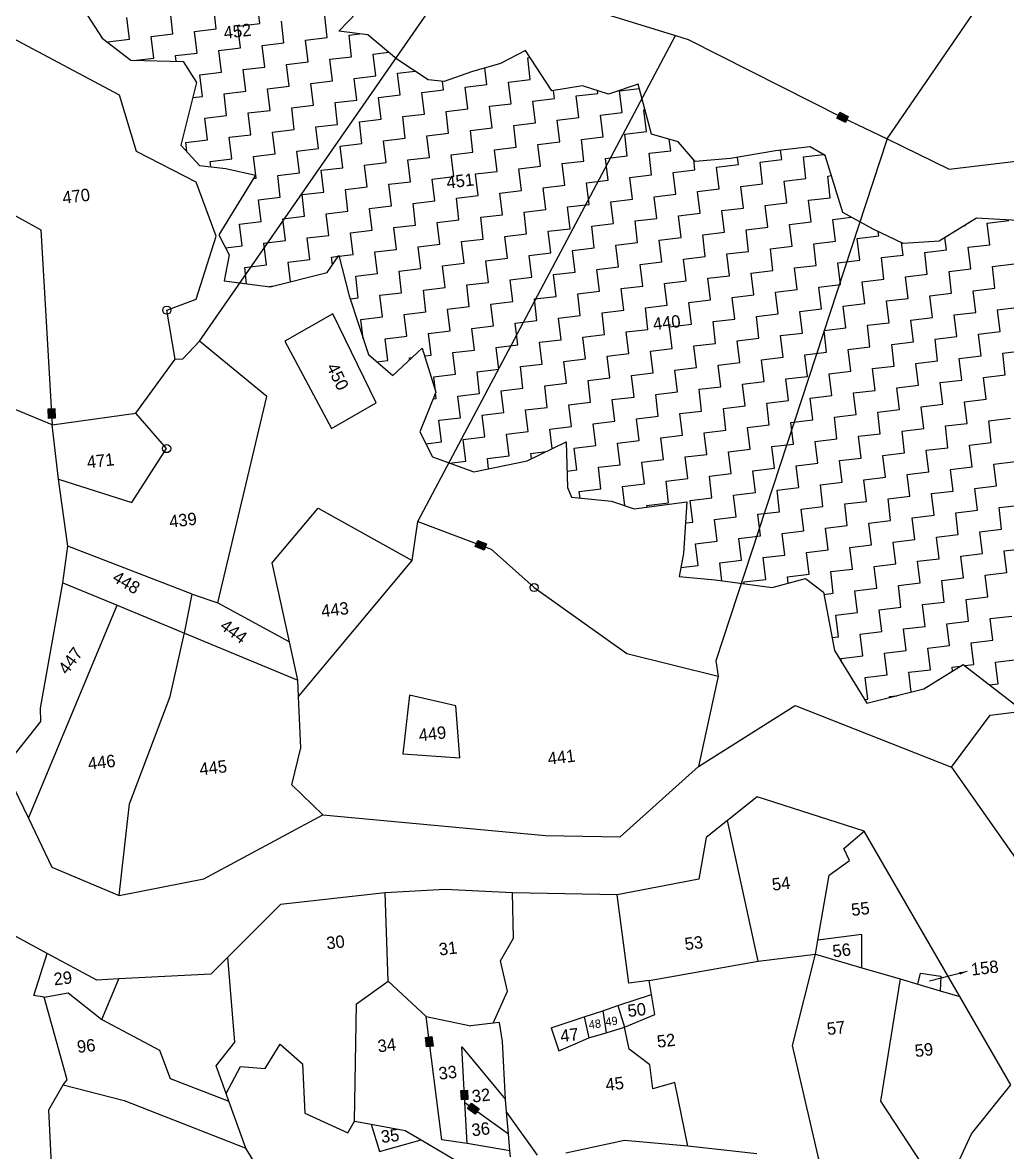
# Model space of a CAD drawing. Header units: metres. Extents: x 317022 to 318987, y 1871527 to 1873424.
# Drawn here: x 318295.1 to 318608.4, y 1872298 to 1872657.4 of the extents above; entities that cross this region are included whole.
import ezdxf

# ---------------------------------------------------------------- set-up
doc = ezdxf.new("R2010")
doc.units = ezdxf.units.M
for name, color, linetype in [('POLY_HATCH', 12, 'Continuous'), ('POLY_PARCEL', 6, 'Continuous'), ('POLY_WATER', 4, 'Continuous'), ('TEXT_PARCEL', 7, 'Continuous'), ('V_BOUND_LINE', 7, 'Continuous')]:
    doc.layers.add(name, color=color, linetype=linetype)
doc.styles.add('TEXT_MAP', font='')
doc.styles.get('TEXT_MAP').set_extended_font_data('Kruti Dev 050')
doc.dimstyles.get("Standard").update_dxf_attribs({"dimtxt": 0.18, "dimasz": 0.18, "dimexe": 0.18, "dimexo": 0.0625, "dimgap": 0.09, "dimtad": 0, "dimtih": 1, "dimtoh": 1, "dimdec": 4, "dimzin": 0, "dimdsep": 46, "dimtxsty": 'Standard', "dimcen": 0.09, "dimadec": 0, "dimazin": 0, "dimtfac": 1, "dimtdec": 4, "dimtofl": 0, "dimtmove": 0, "dimatfit": 3, "dimfxl": 1, "dimtolj": 1, "dimtzin": 0, "dimarcsym": 0})

msp = doc.modelspace()

# ---------------------------------------------------------------- hatches: boundary and pattern name
for points in [[(318556.88, 1872625.61), (318557.8, 1872627.51), (318555.06, 1872628.83), (318554.14, 1872626.94)], [(318305.33, 1872534.58), (318303.23, 1872534.48), (318303.38, 1872531.43), (318305.48, 1872531.54)], [(318441.96, 1872489.58), (318442.73, 1872491.54), (318439.9, 1872492.65), (318439.12, 1872490.69)], [(318423.63, 1872331.54), (318425.72, 1872331.81), (318425.34, 1872334.83), (318423.25, 1872334.56)], [(318436.63, 1872317.83), (318434.53, 1872317.71), (318434.7, 1872314.67), (318436.8, 1872314.78)], [(318439.12, 1872310.18), (318440.35, 1872311.89), (318437.88, 1872313.67), (318436.64, 1872311.96)]]:
    msp.add_hatch(color=256).paths.add_polyline_path(points)

# ---------------------------------------------------------------- linework, layer by layer
for points in [[(318555.06, 1872628.83), (318557.8, 1872627.51), (318556.88, 1872625.61), (318554.14, 1872626.94)], [(318303.38, 1872531.43), (318303.23, 1872534.48), (318305.33, 1872534.58), (318305.48, 1872531.54)], [(318439.9, 1872492.65), (318442.73, 1872491.54), (318441.96, 1872489.58), (318439.12, 1872490.69)], [(318425.34, 1872334.83), (318425.72, 1872331.81), (318423.63, 1872331.54), (318423.25, 1872334.56)], [(318434.7, 1872314.67), (318434.53, 1872317.71), (318436.63, 1872317.83), (318436.8, 1872314.78)], [(318437.88, 1872313.67), (318440.35, 1872311.89), (318439.12, 1872310.18), (318436.64, 1872311.96)]]:
    msp.add_lwpolyline(points, close=True)
for centre in [(318340.99, 1872565.89), (318340.94, 1872521.87), (318457.87, 1872477.66)]:
    msp.add_circle(centre, 1.3)
at = {"layer": 'POLY_HATCH', "linetype": 'Continuous'}
for p, q in [((318370.54, 1872657.03), (318369.72, 1872663.93)), ((318329.15, 1872652.1), (318328.33, 1872659)), ((318342.95, 1872653.75), (318342.13, 1872660.65)), ((318356.74, 1872655.39), (318355.92, 1872662.29)), ((318392.06, 1872652.59), (318391.24, 1872659.49)), ((318349.85, 1872654.57), (318356.74, 1872655.39)), ((318363.64, 1872656.21), (318370.54, 1872657.03)), ((318364.47, 1872649.31), (318363.64, 1872656.21)), ((318378.26, 1872650.95), (318377.44, 1872657.85)), ((318322.25, 1872651.28), (318329.15, 1872652.1)), ((318336.05, 1872652.93), (318342.95, 1872653.75)), ((318336.87, 1872646.03), (318336.05, 1872652.93)), ((318350.67, 1872647.67), (318349.85, 1872654.57)), ((318385.16, 1872651.77), (318392.06, 1872652.59)), ((318385.98, 1872644.87), (318385.16, 1872651.77)), ((318398.96, 1872653.41), (318402.28, 1872653.81)), ((318399.78, 1872646.52), (318398.96, 1872653.41)), ((318322.28, 1872650.99), (318322.25, 1872651.28)), ((318357.57, 1872648.49), (318364.47, 1872649.31)), ((318358.39, 1872641.59), (318357.57, 1872648.49)), ((318371.36, 1872650.13), (318378.26, 1872650.95)), ((318372.19, 1872643.23), (318371.36, 1872650.13)), ((318331.32, 1872645.37), (318336.87, 1872646.03)), ((318343.77, 1872646.85), (318350.67, 1872647.67)), ((318343.98, 1872645.05), (318343.77, 1872646.85)), ((318379.08, 1872644.05), (318385.98, 1872644.87)), ((318392.88, 1872645.69), (318399.78, 1872646.52)), ((318393.7, 1872638.79), (318392.88, 1872645.69)), ((318406.68, 1872647.34), (318411.58, 1872647.92)), ((318407.5, 1872640.44), (318406.68, 1872647.34)), ((318455.8, 1872646.18), (318456.57, 1872646.28)), ((318456.62, 1872639.28), (318455.8, 1872646.18)), ((318351.49, 1872640.77), (318358.39, 1872641.59)), ((318352.31, 1872633.87), (318351.49, 1872640.77)), ((318365.29, 1872642.41), (318372.19, 1872643.23)), ((318366.11, 1872635.51), (318365.29, 1872642.41)), ((318379.91, 1872637.15), (318379.08, 1872644.05)), ((318414.4, 1872641.26), (318419.96, 1872641.92)), ((318415.22, 1872634.36), (318414.4, 1872641.26)), ((318442.82, 1872637.64), (318442.19, 1872642.96)), ((318386.8, 1872637.97), (318393.7, 1872638.79)), ((318387.63, 1872631.07), (318386.8, 1872637.97)), ((318400.6, 1872639.62), (318407.5, 1872640.44)), ((318401.42, 1872632.72), (318400.6, 1872639.62)), ((318429.02, 1872636), (318428.7, 1872638.7)), ((318435.92, 1872636.82), (318442.82, 1872637.64)), ((318449.72, 1872638.46), (318456.62, 1872639.28)), ((318450.54, 1872631.56), (318449.72, 1872638.46)), ((318349.21, 1872633.5), (318352.31, 1872633.87)), ((318359.21, 1872634.69), (318366.11, 1872635.51)), ((318360.03, 1872627.79), (318359.21, 1872634.69)), ((318373.01, 1872636.33), (318379.91, 1872637.15)), ((318373.83, 1872629.43), (318373.01, 1872636.33)), ((318408.32, 1872633.54), (318415.22, 1872634.36)), ((318422.12, 1872635.18), (318429.02, 1872636)), ((318422.94, 1872628.28), (318422.12, 1872635.18)), ((318436.74, 1872629.92), (318435.92, 1872636.82)), ((318464.34, 1872633.21), (318464.03, 1872635.78)), ((318471.24, 1872634.03), (318478.14, 1872634.85)), ((318472.06, 1872627.13), (318471.24, 1872634.03)), ((318478.14, 1872634.85), (318478.03, 1872635.72)), ((318485.04, 1872635.67), (318491.37, 1872636.42)), ((318485.86, 1872628.77), (318485.04, 1872635.67)), ((318380.73, 1872630.25), (318387.63, 1872631.07)), ((318381.55, 1872623.35), (318380.73, 1872630.25)), ((318394.53, 1872631.9), (318401.42, 1872632.72)), ((318395.35, 1872625), (318394.53, 1872631.9)), ((318409.14, 1872626.64), (318408.32, 1872633.54)), ((318443.64, 1872630.74), (318450.54, 1872631.56)), ((318444.46, 1872623.84), (318443.64, 1872630.74)), ((318457.44, 1872632.39), (318464.34, 1872633.21)), ((318458.26, 1872625.49), (318457.44, 1872632.39)), ((318353.13, 1872626.97), (318360.03, 1872627.79)), ((318353.95, 1872620.07), (318353.13, 1872626.97)), ((318366.93, 1872628.61), (318373.83, 1872629.43)), ((318367.75, 1872621.71), (318366.93, 1872628.61)), ((318402.25, 1872625.82), (318409.14, 1872626.64)), ((318416.04, 1872627.46), (318422.94, 1872628.28)), ((318416.87, 1872620.56), (318416.04, 1872627.46)), ((318429.84, 1872629.1), (318436.74, 1872629.92)), ((318430.66, 1872622.2), (318429.84, 1872629.1)), ((318465.16, 1872626.31), (318472.06, 1872627.13)), ((318478.96, 1872627.95), (318485.86, 1872628.77)), ((318479.78, 1872621.05), (318478.96, 1872627.95)), ((318492.76, 1872629.59), (318493.17, 1872629.64)), ((318493.58, 1872622.69), (318492.76, 1872629.59)), ((318374.65, 1872622.53), (318381.55, 1872623.35)), ((318388.45, 1872624.18), (318395.35, 1872625)), ((318389.27, 1872617.28), (318388.45, 1872624.18)), ((318403.07, 1872618.92), (318402.25, 1872625.82)), ((318437.56, 1872623.02), (318444.46, 1872623.84)), ((318438.38, 1872616.12), (318437.56, 1872623.02)), ((318451.36, 1872624.66), (318458.26, 1872625.49)), ((318452.18, 1872617.77), (318451.36, 1872624.66)), ((318465.98, 1872619.41), (318465.16, 1872626.31)), ((318347.05, 1872619.25), (318353.95, 1872620.07)), ((318347.41, 1872616.21), (318347.05, 1872619.25)), ((318360.85, 1872620.89), (318367.75, 1872621.71)), ((318361.67, 1872613.99), (318360.85, 1872620.89)), ((318375.47, 1872615.63), (318374.65, 1872622.53)), ((318409.97, 1872619.74), (318416.87, 1872620.56)), ((318410.79, 1872612.84), (318409.97, 1872619.74)), ((318423.76, 1872621.38), (318430.66, 1872622.2)), ((318424.59, 1872614.48), (318423.76, 1872621.38)), ((318459.08, 1872618.59), (318465.98, 1872619.41)), ((318472.88, 1872620.23), (318479.78, 1872621.05)), ((318473.7, 1872613.33), (318472.88, 1872620.23)), ((318486.68, 1872621.87), (318493.58, 1872622.69)), ((318487.5, 1872614.97), (318486.68, 1872621.87)), ((318501.3, 1872616.61), (318500.86, 1872620.26)), ((318368.57, 1872614.81), (318375.47, 1872615.63)), ((318382.37, 1872616.46), (318389.27, 1872617.28)), ((318383.19, 1872609.56), (318382.37, 1872616.46)), ((318396.17, 1872618.1), (318403.07, 1872618.92)), ((318396.99, 1872611.2), (318396.17, 1872618.1)), ((318431.48, 1872615.3), (318438.38, 1872616.12)), ((318445.28, 1872616.94), (318452.18, 1872617.77)), ((318446.1, 1872610.05), (318445.28, 1872616.94)), ((318459.9, 1872611.69), (318459.08, 1872618.59)), ((318494.4, 1872615.79), (318501.3, 1872616.61)), ((318495.22, 1872608.89), (318494.4, 1872615.79)), ((318536.62, 1872613.82), (318536.26, 1872616.79)), ((318354.77, 1872613.17), (318361.67, 1872613.99)), ((318354.97, 1872611.51), (318354.77, 1872613.17)), ((318369.39, 1872607.91), (318368.57, 1872614.81)), ((318403.89, 1872612.02), (318410.79, 1872612.84)), ((318404.71, 1872605.12), (318403.89, 1872612.02)), ((318417.69, 1872613.66), (318424.59, 1872614.48)), ((318418.51, 1872606.76), (318417.69, 1872613.66)), ((318432.31, 1872608.4), (318431.48, 1872615.3)), ((318466.8, 1872612.51), (318473.7, 1872613.33)), ((318467.62, 1872605.61), (318466.8, 1872612.51)), ((318480.6, 1872614.15), (318487.5, 1872614.97)), ((318481.42, 1872607.25), (318480.6, 1872614.15)), ((318509.02, 1872610.53), (318508.64, 1872613.69)), ((318515.92, 1872611.36), (318522.82, 1872612.18)), ((318522.82, 1872612.18), (318522.54, 1872614.49)), ((318529.72, 1872613), (318536.62, 1872613.82)), ((318530.54, 1872606.1), (318529.72, 1872613)), ((318543.52, 1872614.64), (318549.9, 1872615.4)), ((318544.34, 1872607.74), (318543.52, 1872614.64)), ((318376.29, 1872608.73), (318383.19, 1872609.56)), ((318377.11, 1872601.84), (318376.29, 1872608.73)), ((318390.09, 1872610.38), (318396.99, 1872611.2)), ((318390.91, 1872603.48), (318390.09, 1872610.38)), ((318439.2, 1872609.22), (318446.1, 1872610.05)), ((318440.03, 1872602.32), (318439.2, 1872609.22)), ((318453, 1872610.87), (318459.9, 1872611.69)), ((318453.82, 1872603.97), (318453, 1872610.87)), ((318488.32, 1872608.07), (318495.22, 1872608.89)), ((318502.12, 1872609.71), (318509.02, 1872610.53)), ((318502.94, 1872602.81), (318502.12, 1872609.71)), ((318516.74, 1872604.46), (318515.92, 1872611.36)), ((318551.24, 1872608.56), (318552.43, 1872608.7)), ((318552.06, 1872601.66), (318551.24, 1872608.56)), ((318368.56, 1872607.81), (318369.39, 1872607.91)), ((318397.81, 1872604.3), (318404.71, 1872605.12)), ((318411.61, 1872605.94), (318418.51, 1872606.76)), ((318412.43, 1872599.04), (318411.61, 1872605.94)), ((318425.41, 1872607.58), (318432.31, 1872608.4)), ((318426.23, 1872600.68), (318425.41, 1872607.58)), ((318460.72, 1872604.79), (318467.62, 1872605.61)), ((318474.52, 1872606.43), (318481.42, 1872607.25)), ((318475.34, 1872599.53), (318474.52, 1872606.43)), ((318489.14, 1872601.17), (318488.32, 1872608.07)), ((318523.64, 1872605.28), (318530.54, 1872606.1)), ((318524.46, 1872598.38), (318523.64, 1872605.28)), ((318537.44, 1872606.92), (318544.34, 1872607.74)), ((318538.26, 1872600.02), (318537.44, 1872606.92)), ((318370.21, 1872601.01), (318377.11, 1872601.84)), ((318384.01, 1872602.66), (318390.91, 1872603.48)), ((318384.83, 1872595.76), (318384.01, 1872602.66)), ((318398.63, 1872597.4), (318397.81, 1872604.3)), ((318433.13, 1872601.5), (318440.03, 1872602.32)), ((318433.95, 1872594.6), (318433.13, 1872601.5)), ((318446.93, 1872603.15), (318453.82, 1872603.97)), ((318447.75, 1872596.25), (318446.93, 1872603.15)), ((318461.54, 1872597.89), (318460.72, 1872604.79)), ((318496.04, 1872601.99), (318502.94, 1872602.81)), ((318496.86, 1872595.09), (318496.04, 1872601.99)), ((318509.84, 1872603.64), (318516.74, 1872604.46)), ((318510.66, 1872596.74), (318509.84, 1872603.64)), ((318545.16, 1872600.84), (318552.06, 1872601.66)), ((318371.03, 1872594.12), (318370.21, 1872601.01)), ((318405.53, 1872598.22), (318412.43, 1872599.04)), ((318406.35, 1872591.32), (318405.53, 1872598.22)), ((318419.33, 1872599.86), (318426.23, 1872600.68)), ((318420.15, 1872592.96), (318419.33, 1872599.86)), ((318454.65, 1872597.07), (318461.54, 1872597.89)), ((318468.44, 1872598.71), (318475.34, 1872599.53)), ((318469.27, 1872591.81), (318468.44, 1872598.71)), ((318482.24, 1872600.35), (318489.14, 1872601.17)), ((318483.06, 1872593.45), (318482.24, 1872600.35)), ((318517.56, 1872597.56), (318524.46, 1872598.38)), ((318531.36, 1872599.2), (318538.26, 1872600.02)), ((318532.18, 1872592.3), (318531.36, 1872599.2)), ((318545.98, 1872593.94), (318545.16, 1872600.84)), ((318364.13, 1872593.29), (318371.03, 1872594.12)), ((318377.93, 1872594.94), (318384.83, 1872595.76)), ((318378.75, 1872588.04), (318377.93, 1872594.94)), ((318391.73, 1872596.58), (318398.63, 1872597.4)), ((318392.55, 1872589.68), (318391.73, 1872596.58)), ((318427.05, 1872593.78), (318433.95, 1872594.6)), ((318440.85, 1872595.43), (318447.75, 1872596.25)), ((318441.67, 1872588.53), (318440.85, 1872595.43)), ((318455.47, 1872590.17), (318454.65, 1872597.07)), ((318489.96, 1872594.27), (318496.86, 1872595.09)), ((318490.78, 1872587.37), (318489.96, 1872594.27)), ((318503.76, 1872595.92), (318510.66, 1872596.74)), ((318504.58, 1872589.02), (318503.76, 1872595.92)), ((318518.38, 1872590.66), (318517.56, 1872597.56)), ((318552.88, 1872594.76), (318558.73, 1872595.46)), ((318553.7, 1872587.86), (318552.88, 1872594.76)), ((318601.99, 1872593.61), (318608.89, 1872594.43)), ((318364.95, 1872586.39), (318364.13, 1872593.29)), ((318399.45, 1872590.5), (318406.35, 1872591.32)), ((318400.27, 1872583.6), (318399.45, 1872590.5)), ((318413.25, 1872592.14), (318420.15, 1872592.96)), ((318414.07, 1872585.24), (318413.25, 1872592.14)), ((318427.87, 1872586.88), (318427.05, 1872593.78)), ((318462.37, 1872590.99), (318469.27, 1872591.81)), ((318463.19, 1872584.09), (318462.37, 1872590.99)), ((318476.16, 1872592.63), (318483.06, 1872593.45)), ((318476.99, 1872585.73), (318476.16, 1872592.63)), ((318511.48, 1872589.84), (318518.38, 1872590.66)), ((318525.28, 1872591.48), (318532.18, 1872592.3)), ((318526.1, 1872584.58), (318525.28, 1872591.48)), ((318539.08, 1872593.12), (318545.98, 1872593.94)), ((318539.9, 1872586.22), (318539.08, 1872593.12)), ((318567.5, 1872589.51), (318567.33, 1872590.89)), ((318594.67, 1872592.74), (318595.09, 1872592.79)), ((318595.09, 1872592.79), (318595.07, 1872592.98)), ((318602.81, 1872586.71), (318601.99, 1872593.61)), ((318371.85, 1872587.22), (318378.75, 1872588.04)), ((318372.67, 1872580.32), (318371.85, 1872587.22)), ((318385.65, 1872588.86), (318392.55, 1872589.68)), ((318386.47, 1872581.96), (318385.65, 1872588.86)), ((318420.97, 1872586.06), (318427.87, 1872586.88)), ((318434.77, 1872587.71), (318441.67, 1872588.53)), ((318435.59, 1872580.81), (318434.77, 1872587.71)), ((318448.57, 1872589.35), (318455.47, 1872590.17)), ((318449.39, 1872582.45), (318448.57, 1872589.35)), ((318483.88, 1872586.55), (318490.78, 1872587.37)), ((318497.68, 1872588.19), (318504.58, 1872589.02)), ((318498.5, 1872581.3), (318497.68, 1872588.19)), ((318512.3, 1872582.94), (318511.48, 1872589.84)), ((318546.8, 1872587.04), (318553.7, 1872587.86)), ((318547.62, 1872580.14), (318546.8, 1872587.04)), ((318560.6, 1872588.68), (318567.5, 1872589.51)), ((318561.42, 1872581.79), (318560.6, 1872588.68)), ((318575.22, 1872583.43), (318574.75, 1872587.37)), ((318589.02, 1872585.07), (318588.55, 1872589.01)), ((318359.66, 1872585.76), (318364.95, 1872586.39)), ((318395.76, 1872583.06), (318400.27, 1872583.6)), ((318407.17, 1872584.42), (318414.07, 1872585.24)), ((318407.99, 1872577.52), (318407.17, 1872584.42)), ((318421.79, 1872579.16), (318420.97, 1872586.06)), ((318456.29, 1872583.27), (318463.19, 1872584.09)), ((318457.11, 1872576.37), (318456.29, 1872583.27)), ((318470.09, 1872584.91), (318476.99, 1872585.73)), ((318470.91, 1872578.01), (318470.09, 1872584.91)), ((318484.71, 1872579.65), (318483.88, 1872586.55)), ((318519.2, 1872583.76), (318526.1, 1872584.58)), ((318520.02, 1872576.86), (318519.2, 1872583.76)), ((318533, 1872585.4), (318539.9, 1872586.22)), ((318533.82, 1872578.5), (318533, 1872585.4)), ((318568.32, 1872582.61), (318575.22, 1872583.43)), ((318582.12, 1872584.25), (318589.02, 1872585.07)), ((318582.94, 1872577.35), (318582.12, 1872584.25)), ((318595.92, 1872585.89), (318602.81, 1872586.71)), ((318596.74, 1872578.99), (318595.92, 1872585.89)), ((318365.78, 1872579.5), (318372.67, 1872580.32)), ((318379.57, 1872581.14), (318386.47, 1872581.96)), ((318380.32, 1872574.9), (318379.57, 1872581.14)), ((318393.37, 1872582.78), (318395.55, 1872583.04)), ((318393.67, 1872580.28), (318393.37, 1872582.78)), ((318428.69, 1872579.99), (318435.59, 1872580.81)), ((318429.51, 1872573.09), (318428.69, 1872579.99)), ((318442.49, 1872581.63), (318449.39, 1872582.45)), ((318443.31, 1872574.73), (318442.49, 1872581.63)), ((318491.6, 1872580.47), (318498.5, 1872581.3)), ((318492.43, 1872573.58), (318491.6, 1872580.47)), ((318505.4, 1872582.12), (318512.3, 1872582.94)), ((318506.22, 1872575.22), (318505.4, 1872582.12)), ((318540.72, 1872579.32), (318547.62, 1872580.14)), ((318554.52, 1872580.96), (318561.42, 1872581.79)), ((318555.34, 1872574.06), (318554.52, 1872580.96)), ((318569.14, 1872575.71), (318568.32, 1872582.61)), ((318603.64, 1872579.81), (318610.53, 1872580.63)), ((318604.46, 1872572.91), (318603.64, 1872579.81)), ((318366.4, 1872574.28), (318365.78, 1872579.5)), ((318401.09, 1872576.7), (318407.99, 1872577.52)), ((318401.91, 1872569.8), (318401.09, 1872576.7)), ((318414.89, 1872578.34), (318421.79, 1872579.16)), ((318415.71, 1872571.44), (318414.89, 1872578.34)), ((318450.21, 1872575.55), (318457.11, 1872576.37)), ((318464.01, 1872577.19), (318470.91, 1872578.01)), ((318464.83, 1872570.29), (318464.01, 1872577.19)), ((318477.81, 1872578.83), (318484.71, 1872579.65)), ((318478.63, 1872571.93), (318477.81, 1872578.83)), ((318513.12, 1872576.04), (318520.02, 1872576.86)), ((318526.92, 1872577.68), (318533.82, 1872578.5)), ((318527.74, 1872570.78), (318526.92, 1872577.68)), ((318541.54, 1872572.42), (318540.72, 1872579.32)), ((318576.04, 1872576.53), (318582.94, 1872577.35)), ((318576.86, 1872569.63), (318576.04, 1872576.53)), ((318589.84, 1872578.17), (318596.74, 1872578.99)), ((318590.66, 1872571.27), (318589.84, 1872578.17)), ((318373.5, 1872573.42), (318375.2, 1872573.62)), ((318373.51, 1872573.32), (318373.5, 1872573.42)), ((318422.61, 1872572.26), (318429.51, 1872573.09)), ((318436.41, 1872573.91), (318443.31, 1872574.73)), ((318437.23, 1872567.01), (318436.41, 1872573.91)), ((318451.03, 1872568.65), (318450.21, 1872575.55)), ((318485.53, 1872572.75), (318492.43, 1872573.58)), ((318486.35, 1872565.85), (318485.53, 1872572.75)), ((318499.33, 1872574.4), (318506.22, 1872575.22)), ((318500.15, 1872567.5), (318499.33, 1872574.4)), ((318513.94, 1872569.14), (318513.12, 1872576.04)), ((318548.44, 1872573.24), (318555.34, 1872574.06)), ((318549.26, 1872566.34), (318548.44, 1872573.24)), ((318562.24, 1872574.89), (318569.14, 1872575.71)), ((318563.06, 1872567.99), (318562.24, 1872574.89)), ((318597.56, 1872572.09), (318604.46, 1872572.91)), ((318399.28, 1872569.49), (318401.91, 1872569.8)), ((318408.81, 1872570.62), (318415.71, 1872571.44)), ((318409.63, 1872563.72), (318408.81, 1872570.62)), ((318423.43, 1872565.37), (318422.61, 1872572.26)), ((318457.93, 1872569.47), (318464.83, 1872570.29)), ((318458.75, 1872562.57), (318457.93, 1872569.47)), ((318471.73, 1872571.11), (318478.63, 1872571.93)), ((318472.55, 1872564.21), (318471.73, 1872571.11)), ((318507.05, 1872568.32), (318513.94, 1872569.14)), ((318520.84, 1872569.96), (318527.74, 1872570.78)), ((318521.67, 1872563.06), (318520.84, 1872569.96)), ((318534.64, 1872571.6), (318541.54, 1872572.42)), ((318535.46, 1872564.7), (318534.64, 1872571.6)), ((318569.96, 1872568.81), (318576.86, 1872569.63)), ((318583.76, 1872570.45), (318590.66, 1872571.27)), ((318584.58, 1872563.55), (318583.76, 1872570.45)), ((318598.38, 1872565.19), (318597.56, 1872572.09)), ((318416.53, 1872564.54), (318423.43, 1872565.37)), ((318430.33, 1872566.19), (318437.23, 1872567.01)), ((318431.15, 1872559.29), (318430.33, 1872566.19)), ((318444.13, 1872567.83), (318451.03, 1872568.65)), ((318444.95, 1872560.93), (318444.13, 1872567.83)), ((318479.45, 1872565.03), (318486.35, 1872565.85)), ((318493.25, 1872566.68), (318500.15, 1872567.5)), ((318494.07, 1872559.78), (318493.25, 1872566.68)), ((318507.87, 1872561.42), (318507.05, 1872568.32)), ((318542.36, 1872565.52), (318549.26, 1872566.34)), ((318543.18, 1872558.62), (318542.36, 1872565.52)), ((318556.16, 1872567.17), (318563.06, 1872567.99)), ((318556.98, 1872560.27), (318556.16, 1872567.17)), ((318570.78, 1872561.91), (318569.96, 1872568.81)), ((318605.28, 1872566.01), (318612.18, 1872566.83)), ((318606.1, 1872559.11), (318605.28, 1872566.01)), ((318402.73, 1872562.9), (318409.63, 1872563.72)), ((318403.46, 1872556.79), (318402.73, 1872562.9)), ((318417.35, 1872557.65), (318416.53, 1872564.54)), ((318451.85, 1872561.75), (318458.75, 1872562.57)), ((318452.67, 1872554.85), (318451.85, 1872561.75)), ((318465.65, 1872563.39), (318472.55, 1872564.21)), ((318466.47, 1872556.49), (318465.65, 1872563.39)), ((318480.27, 1872558.13), (318479.45, 1872565.03)), ((318514.77, 1872562.24), (318521.67, 1872563.06)), ((318515.59, 1872555.34), (318514.77, 1872562.24)), ((318528.56, 1872563.88), (318535.46, 1872564.7)), ((318529.39, 1872556.98), (318528.56, 1872563.88)), ((318563.88, 1872561.09), (318570.78, 1872561.91)), ((318577.68, 1872562.73), (318584.58, 1872563.55)), ((318578.5, 1872555.83), (318577.68, 1872562.73)), ((318591.48, 1872564.37), (318598.38, 1872565.19)), ((318592.3, 1872557.47), (318591.48, 1872564.37)), ((318424.25, 1872558.47), (318431.15, 1872559.29)), ((318425.07, 1872551.57), (318424.25, 1872558.47)), ((318438.05, 1872560.11), (318444.95, 1872560.93)), ((318438.87, 1872553.21), (318438.05, 1872560.11)), ((318473.37, 1872557.31), (318480.27, 1872558.13)), ((318487.17, 1872558.96), (318494.07, 1872559.78)), ((318487.99, 1872552.06), (318487.17, 1872558.96)), ((318500.97, 1872560.6), (318507.87, 1872561.42)), ((318501.79, 1872553.7), (318500.97, 1872560.6)), ((318536.28, 1872557.8), (318543.18, 1872558.62)), ((318550.08, 1872559.45), (318556.98, 1872560.27)), ((318550.9, 1872552.55), (318550.08, 1872559.45)), ((318564.7, 1872554.19), (318563.88, 1872561.09)), ((318599.2, 1872558.29), (318606.1, 1872559.11)), ((318600.02, 1872551.39), (318599.2, 1872558.29)), ((318410.46, 1872556.82), (318417.35, 1872557.65)), ((318411.28, 1872549.92), (318410.46, 1872556.82)), ((318445.77, 1872554.03), (318452.67, 1872554.85)), ((318459.57, 1872555.67), (318466.47, 1872556.49)), ((318460.39, 1872548.77), (318459.57, 1872555.67)), ((318474.19, 1872550.41), (318473.37, 1872557.31)), ((318508.69, 1872554.52), (318515.59, 1872555.34)), ((318509.51, 1872547.62), (318508.69, 1872554.52)), ((318522.49, 1872556.16), (318529.39, 1872556.98)), ((318523.31, 1872549.26), (318522.49, 1872556.16)), ((318537.11, 1872550.9), (318536.28, 1872557.8)), ((318571.6, 1872555.01), (318578.5, 1872555.83)), ((318572.42, 1872548.11), (318571.6, 1872555.01)), ((318585.4, 1872556.65), (318592.3, 1872557.47)), ((318586.22, 1872549.75), (318585.4, 1872556.65)), ((318423.04, 1872551.32), (318425.07, 1872551.57)), ((318431.97, 1872552.39), (318438.87, 1872553.21)), ((318432.8, 1872545.49), (318431.97, 1872552.39)), ((318446.59, 1872547.13), (318445.77, 1872554.03)), ((318481.09, 1872551.24), (318487.99, 1872552.06)), ((318481.91, 1872544.34), (318481.09, 1872551.24)), ((318494.89, 1872552.88), (318501.79, 1872553.7)), ((318495.71, 1872545.98), (318494.89, 1872552.88)), ((318544, 1872551.72), (318550.9, 1872552.55)), ((318544.83, 1872544.83), (318544, 1872551.72)), ((318557.8, 1872553.37), (318564.7, 1872554.19)), ((318558.62, 1872546.47), (318557.8, 1872553.37)), ((318593.12, 1872550.57), (318600.02, 1872551.39)), ((318606.92, 1872552.21), (318613.82, 1872553.04)), ((318607.74, 1872545.32), (318606.92, 1872552.21)), ((318407.75, 1872549.51), (318411.28, 1872549.92)), ((318418.18, 1872550.75), (318419.08, 1872550.85)), ((318418.25, 1872550.09), (318418.18, 1872550.75)), ((318453.49, 1872547.95), (318460.39, 1872548.77)), ((318454.31, 1872541.05), (318453.49, 1872547.95)), ((318467.29, 1872549.59), (318474.19, 1872550.41)), ((318468.11, 1872542.69), (318467.29, 1872549.59)), ((318502.61, 1872546.8), (318509.51, 1872547.62)), ((318516.41, 1872548.44), (318523.31, 1872549.26)), ((318517.23, 1872541.54), (318516.41, 1872548.44)), ((318530.21, 1872550.08), (318537.11, 1872550.9)), ((318531.03, 1872543.18), (318530.21, 1872550.08)), ((318565.52, 1872547.29), (318572.42, 1872548.11)), ((318579.32, 1872548.93), (318586.22, 1872549.75)), ((318580.14, 1872542.03), (318579.32, 1872548.93)), ((318593.94, 1872543.67), (318593.12, 1872550.57)), ((318425.9, 1872544.67), (318432.8, 1872545.49)), ((318426.43, 1872540.19), (318425.9, 1872544.67)), ((318439.69, 1872546.31), (318446.59, 1872547.13)), ((318440.52, 1872539.41), (318439.69, 1872546.31)), ((318475.01, 1872543.52), (318481.91, 1872544.34)), ((318488.81, 1872545.16), (318495.71, 1872545.98)), ((318489.63, 1872538.26), (318488.81, 1872545.16)), ((318503.43, 1872539.9), (318502.61, 1872546.8)), ((318537.93, 1872544), (318544.83, 1872544.83)), ((318538.75, 1872537.11), (318537.93, 1872544)), ((318551.73, 1872545.65), (318558.62, 1872546.47)), ((318552.55, 1872538.75), (318551.73, 1872545.65)), ((318566.34, 1872540.39), (318565.52, 1872547.29)), ((318600.84, 1872544.49), (318607.74, 1872545.32)), ((318601.66, 1872537.59), (318600.84, 1872544.49)), ((318447.41, 1872540.23), (318454.31, 1872541.05)), ((318448.24, 1872533.33), (318447.41, 1872540.23)), ((318461.21, 1872541.87), (318468.11, 1872542.69)), ((318462.03, 1872534.97), (318461.21, 1872541.87)), ((318475.83, 1872536.62), (318475.01, 1872543.52)), ((318510.33, 1872540.72), (318517.23, 1872541.54)), ((318511.15, 1872533.82), (318510.33, 1872540.72)), ((318524.13, 1872542.36), (318531.03, 1872543.18)), ((318524.95, 1872535.46), (318524.13, 1872542.36)), ((318559.45, 1872539.57), (318566.34, 1872540.39)), ((318573.24, 1872541.21), (318580.14, 1872542.03)), ((318574.06, 1872534.31), (318573.24, 1872541.21)), ((318587.04, 1872542.85), (318593.94, 1872543.67)), ((318587.86, 1872535.95), (318587.04, 1872542.85)), ((318425.71, 1872537.65), (318426.72, 1872537.77)), ((318426.72, 1872537.77), (318426.5, 1872539.61)), ((318433.62, 1872538.59), (318440.52, 1872539.41)), ((318434.44, 1872531.69), (318433.62, 1872538.59)), ((318468.93, 1872535.79), (318475.83, 1872536.62)), ((318482.73, 1872537.44), (318489.63, 1872538.26)), ((318483.55, 1872530.54), (318482.73, 1872537.44)), ((318496.53, 1872539.08), (318503.43, 1872539.9)), ((318497.35, 1872532.18), (318496.53, 1872539.08)), ((318531.85, 1872536.28), (318538.75, 1872537.11)), ((318545.65, 1872537.93), (318552.55, 1872538.75)), ((318546.47, 1872531.03), (318545.65, 1872537.93)), ((318560.27, 1872532.67), (318559.45, 1872539.57)), ((318594.76, 1872536.77), (318601.66, 1872537.59)), ((318595.58, 1872529.87), (318594.76, 1872536.77)), ((318441.34, 1872532.51), (318448.24, 1872533.33)), ((318455.13, 1872534.15), (318462.03, 1872534.97)), ((318455.96, 1872527.25), (318455.13, 1872534.15)), ((318469.75, 1872528.9), (318468.93, 1872535.79)), ((318504.25, 1872533), (318511.15, 1872533.82)), ((318505.07, 1872526.1), (318504.25, 1872533)), ((318518.05, 1872534.64), (318524.95, 1872535.46)), ((318518.87, 1872527.74), (318518.05, 1872534.64)), ((318532.67, 1872529.39), (318531.85, 1872536.28)), ((318567.17, 1872533.49), (318574.06, 1872534.31)), ((318567.99, 1872526.59), (318567.17, 1872533.49)), ((318580.96, 1872535.13), (318587.86, 1872535.95)), ((318581.79, 1872528.23), (318580.96, 1872535.13)), ((318427.54, 1872530.87), (318434.44, 1872531.69)), ((318428.36, 1872523.97), (318427.54, 1872530.87)), ((318442.16, 1872525.61), (318441.34, 1872532.51)), ((318476.65, 1872529.72), (318483.55, 1872530.54)), ((318477.47, 1872522.82), (318476.65, 1872529.72)), ((318490.45, 1872531.36), (318497.35, 1872532.18)), ((318491.27, 1872524.46), (318490.45, 1872531.36)), ((318525.77, 1872528.56), (318532.67, 1872529.39)), ((318539.57, 1872530.21), (318546.47, 1872531.03)), ((318540.39, 1872523.31), (318539.57, 1872530.21)), ((318553.37, 1872531.85), (318560.27, 1872532.67)), ((318554.19, 1872524.95), (318553.37, 1872531.85)), ((318588.68, 1872529.05), (318595.58, 1872529.87)), ((318602.48, 1872530.7), (318609.38, 1872531.52)), ((318603.3, 1872523.8), (318602.48, 1872530.7)), ((318449.06, 1872526.43), (318455.96, 1872527.25)), ((318449.88, 1872519.53), (318449.06, 1872526.43)), ((318462.86, 1872528.07), (318469.75, 1872528.9)), ((318463.59, 1872521.88), (318462.86, 1872528.07)), ((318498.17, 1872525.28), (318505.07, 1872526.1)), ((318511.97, 1872526.92), (318518.87, 1872527.74)), ((318512.79, 1872520.02), (318511.97, 1872526.92)), ((318526.59, 1872521.66), (318525.77, 1872528.56)), ((318561.09, 1872525.77), (318567.99, 1872526.59)), ((318561.91, 1872518.87), (318561.09, 1872525.77)), ((318574.89, 1872527.41), (318581.79, 1872528.23)), ((318575.71, 1872520.51), (318574.89, 1872527.41)), ((318589.51, 1872522.15), (318588.68, 1872529.05)), ((318423.44, 1872523.38), (318428.36, 1872523.97)), ((318435.26, 1872524.79), (318442.16, 1872525.61)), ((318436.08, 1872517.89), (318435.26, 1872524.79)), ((318470.58, 1872522), (318477.47, 1872522.82)), ((318484.37, 1872523.64), (318491.27, 1872524.46)), ((318485.2, 1872516.74), (318484.37, 1872523.64)), ((318498.99, 1872518.38), (318498.17, 1872525.28)), ((318533.49, 1872522.49), (318540.39, 1872523.31)), ((318534.31, 1872515.59), (318533.49, 1872522.49)), ((318547.29, 1872524.13), (318554.19, 1872524.95)), ((318548.11, 1872517.23), (318547.29, 1872524.13)), ((318596.4, 1872522.98), (318603.3, 1872523.8)), ((318597.23, 1872516.08), (318596.4, 1872522.98)), ((318442.98, 1872518.71), (318449.88, 1872519.53)), ((318443.37, 1872515.44), (318442.98, 1872518.71)), ((318456.78, 1872520.35), (318461.67, 1872520.94)), ((318456.98, 1872518.64), (318456.78, 1872520.35)), ((318471.4, 1872515.1), (318470.58, 1872522)), ((318505.89, 1872519.2), (318512.79, 1872520.02)), ((318506.71, 1872512.3), (318505.89, 1872519.2)), ((318519.69, 1872520.84), (318526.59, 1872521.66)), ((318520.51, 1872513.94), (318519.69, 1872520.84)), ((318555.01, 1872518.05), (318561.91, 1872518.87)), ((318568.81, 1872519.69), (318575.71, 1872520.51)), ((318569.63, 1872512.79), (318568.81, 1872519.69)), ((318582.61, 1872521.33), (318589.51, 1872522.15)), ((318583.43, 1872514.43), (318582.61, 1872521.33)), ((318430.9, 1872517.27), (318436.08, 1872517.89)), ((318468.3, 1872514.73), (318471.4, 1872515.1)), ((318478.3, 1872515.92), (318485.2, 1872516.74)), ((318479.12, 1872509.02), (318478.3, 1872515.92)), ((318492.09, 1872517.56), (318498.99, 1872518.38)), ((318492.92, 1872510.66), (318492.09, 1872517.56)), ((318527.41, 1872514.77), (318534.31, 1872515.59)), ((318541.21, 1872516.41), (318548.11, 1872517.23)), ((318542.03, 1872509.51), (318541.21, 1872516.41)), ((318555.83, 1872511.15), (318555.01, 1872518.05)), ((318590.33, 1872515.25), (318597.23, 1872516.08)), ((318591.15, 1872508.36), (318590.33, 1872515.25)), ((318604.13, 1872516.9), (318611.02, 1872517.72)), ((318604.95, 1872510), (318604.13, 1872516.9)), ((318499.81, 1872511.48), (318506.71, 1872512.3)), ((318500.64, 1872504.58), (318499.81, 1872511.48)), ((318513.61, 1872513.12), (318520.51, 1872513.94)), ((318514.43, 1872506.22), (318513.61, 1872513.12)), ((318528.23, 1872507.87), (318527.41, 1872514.77)), ((318562.73, 1872511.97), (318569.63, 1872512.79)), ((318563.55, 1872505.07), (318562.73, 1872511.97)), ((318576.53, 1872513.61), (318583.43, 1872514.43)), ((318577.35, 1872506.71), (318576.53, 1872513.61)), ((318472.22, 1872508.2), (318479.12, 1872509.02)), ((318472.46, 1872506.13), (318472.22, 1872508.2)), ((318486.02, 1872509.84), (318492.92, 1872510.66)), ((318486.75, 1872503.69), (318486.02, 1872509.84)), ((318521.33, 1872507.05), (318528.23, 1872507.87)), ((318535.13, 1872508.69), (318542.03, 1872509.51)), ((318535.95, 1872501.79), (318535.13, 1872508.69)), ((318548.93, 1872510.33), (318555.83, 1872511.15)), ((318549.75, 1872503.43), (318548.93, 1872510.33)), ((318584.25, 1872507.53), (318591.15, 1872508.36)), ((318598.05, 1872509.18), (318604.95, 1872510)), ((318598.87, 1872502.28), (318598.05, 1872509.18)), ((318493.74, 1872503.76), (318500.64, 1872504.58)), ((318507.53, 1872505.4), (318514.43, 1872506.22)), ((318508.36, 1872498.5), (318507.53, 1872505.4)), ((318522.15, 1872500.15), (318521.33, 1872507.05)), ((318556.65, 1872504.25), (318563.55, 1872505.07)), ((318557.47, 1872497.35), (318556.65, 1872504.25)), ((318570.45, 1872505.89), (318577.35, 1872506.71)), ((318571.27, 1872498.99), (318570.45, 1872505.89)), ((318585.07, 1872500.64), (318584.25, 1872507.53)), ((318493.8, 1872503.25), (318493.74, 1872503.76)), ((318529.05, 1872500.97), (318535.95, 1872501.79)), ((318529.87, 1872494.07), (318529.05, 1872500.97)), ((318542.85, 1872502.61), (318549.75, 1872503.43)), ((318543.67, 1872495.71), (318542.85, 1872502.61)), ((318578.17, 1872499.81), (318585.07, 1872500.64)), ((318591.97, 1872501.46), (318598.87, 1872502.28)), ((318592.79, 1872494.56), (318591.97, 1872501.46)), ((318605.77, 1872503.1), (318612.67, 1872503.92)), ((318606.59, 1872496.2), (318605.77, 1872503.1)), ((318505.98, 1872498.22), (318508.36, 1872498.5)), ((318515.26, 1872499.32), (318522.15, 1872500.15)), ((318516.08, 1872492.43), (318515.26, 1872499.32)), ((318550.57, 1872496.53), (318557.47, 1872497.35)), ((318564.37, 1872498.17), (318571.27, 1872498.99)), ((318565.19, 1872491.27), (318564.37, 1872498.17)), ((318578.99, 1872492.92), (318578.17, 1872499.81)), ((318522.98, 1872493.25), (318529.87, 1872494.07)), ((318536.77, 1872494.89), (318543.67, 1872495.71)), ((318537.6, 1872487.99), (318536.77, 1872494.89)), ((318551.39, 1872489.63), (318550.57, 1872496.53)), ((318585.89, 1872493.74), (318592.79, 1872494.56)), ((318586.71, 1872486.84), (318585.89, 1872493.74)), ((318599.69, 1872495.38), (318606.59, 1872496.2)), ((318600.51, 1872488.48), (318599.69, 1872495.38)), ((318509.18, 1872491.6), (318516.08, 1872492.43)), ((318510, 1872484.71), (318509.18, 1872491.6)), ((318523.8, 1872486.35), (318522.98, 1872493.25)), ((318558.29, 1872490.45), (318565.19, 1872491.27)), ((318559.11, 1872483.55), (318558.29, 1872490.45)), ((318572.09, 1872492.09), (318578.99, 1872492.92)), ((318572.91, 1872485.19), (318572.09, 1872492.09)), ((318607.41, 1872489.3), (318614.31, 1872490.12)), ((318516.9, 1872485.53), (318523.8, 1872486.35)), ((318530.7, 1872487.17), (318537.6, 1872487.99)), ((318531.52, 1872480.27), (318530.7, 1872487.17)), ((318544.49, 1872488.81), (318551.39, 1872489.63)), ((318545.32, 1872481.91), (318544.49, 1872488.81)), ((318579.81, 1872486.02), (318586.71, 1872486.84)), ((318593.61, 1872487.66), (318600.51, 1872488.48)), ((318594.43, 1872480.76), (318593.61, 1872487.66)), ((318608.23, 1872482.4), (318607.41, 1872489.3)), ((318504.54, 1872484.06), (318510, 1872484.71)), ((318517.57, 1872479.84), (318516.9, 1872485.53)), ((318552.21, 1872482.73), (318559.11, 1872483.55)), ((318553.04, 1872475.83), (318552.21, 1872482.73)), ((318566.01, 1872484.37), (318572.91, 1872485.19)), ((318566.83, 1872477.47), (318566.01, 1872484.37)), ((318580.63, 1872479.12), (318579.81, 1872486.02)), ((318524.62, 1872479.45), (318531.52, 1872480.27)), ((318524.68, 1872478.9), (318524.62, 1872479.45)), ((318538.42, 1872481.09), (318545.32, 1872481.91)), ((318538.66, 1872479.05), (318538.42, 1872481.09)), ((318573.73, 1872478.3), (318580.63, 1872479.12)), ((318587.53, 1872479.94), (318594.43, 1872480.76)), ((318588.35, 1872473.04), (318587.53, 1872479.94)), ((318601.33, 1872481.58), (318608.23, 1872482.4)), ((318602.15, 1872474.68), (318601.33, 1872481.58)), ((318550.01, 1872475.47), (318553.04, 1872475.83)), ((318559.93, 1872476.65), (318566.83, 1872477.47)), ((318560.76, 1872469.75), (318559.93, 1872476.65)), ((318574.55, 1872471.4), (318573.73, 1872478.3)), ((318581.45, 1872472.22), (318588.35, 1872473.04)), ((318582.27, 1872465.32), (318581.45, 1872472.22)), ((318595.25, 1872473.86), (318602.15, 1872474.68)), ((318596.07, 1872466.96), (318595.25, 1872473.86)), ((318553.86, 1872468.93), (318560.76, 1872469.75)), ((318554.68, 1872462.03), (318553.86, 1872468.93)), ((318567.66, 1872470.58), (318574.55, 1872471.4)), ((318568.48, 1872463.68), (318567.66, 1872470.58)), ((318602.97, 1872467.78), (318609.87, 1872468.6)), ((318575.38, 1872464.5), (318582.27, 1872465.32)), ((318589.17, 1872466.14), (318596.07, 1872466.96)), ((318590, 1872459.24), (318589.17, 1872466.14)), ((318603.79, 1872460.88), (318602.97, 1872467.78)), ((318552.6, 1872461.79), (318554.68, 1872462.03)), ((318561.58, 1872462.85), (318568.48, 1872463.68)), ((318562.4, 1872455.96), (318561.58, 1872462.85)), ((318576.2, 1872457.6), (318575.38, 1872464.5)), ((318569.3, 1872456.78), (318576.2, 1872457.6)), ((318583.1, 1872458.42), (318590, 1872459.24)), ((318583.92, 1872451.52), (318583.1, 1872458.42)), ((318596.89, 1872460.06), (318603.79, 1872460.88)), ((318597.72, 1872453.16), (318596.89, 1872460.06)), ((318555.5, 1872455.13), (318562.4, 1872455.96)), ((318555.64, 1872453.98), (318555.5, 1872455.13)), ((318570.12, 1872449.88), (318569.3, 1872456.78)), ((318604.61, 1872453.98), (318611.51, 1872454.8)), ((318605.44, 1872447.08), (318604.61, 1872453.98)), ((318577.02, 1872450.7), (318583.92, 1872451.52)), ((318577.77, 1872444.39), (318577.02, 1872450.7)), ((318590.82, 1872452.34), (318593.51, 1872452.66)), ((318590.97, 1872451.08), (318590.82, 1872452.34)), ((318594.87, 1872452.82), (318597.72, 1872453.16)), ((318563.22, 1872449.06), (318570.12, 1872449.88)), ((318564.04, 1872442.16), (318563.22, 1872449.06)), ((318602.7, 1872446.76), (318605.44, 1872447.08)), ((318570.94, 1872442.98), (318573.23, 1872443.25)), ((318562.93, 1872442.03), (318564.04, 1872442.16)), ((318570.97, 1872442.69), (318570.94, 1872442.98))]:
    msp.add_line(p, q, dxfattribs=at)
at = {"layer": 'POLY_HATCH'}
for p, q in [((318395.73, 1872654.64), (318404.42, 1872663.65)), ((318314.61, 1872661.46), (318320.47, 1872652.37)), ((318320.47, 1872652.37), (318329.57, 1872645.41)), ((318404.91, 1872653.48), (318395.73, 1872654.64)), ((318414.16, 1872645.77), (318404.91, 1872653.48)), ((318455.13, 1872648.47), (318447.15, 1872644.37)), ((318463.5, 1872635.69), (318455.13, 1872648.47)), ((318329.57, 1872645.41), (318346.15, 1872644.99)), ((318346.15, 1872644.99), (318350.43, 1872638.33)), ((318424.17, 1872639.12), (318414.16, 1872645.77)), ((318447.15, 1872644.37), (318437.91, 1872641.74)), ((318437.91, 1872641.74), (318429.27, 1872638.64)), ((318350.43, 1872638.33), (318345.41, 1872618.38)), ((318429.27, 1872638.64), (318424.17, 1872639.12)), ((318473.22, 1872637.3), (318463.5, 1872635.69)), ((318481.47, 1872634.59), (318473.22, 1872637.3)), ((318491, 1872637.8), (318481.47, 1872634.59)), ((318495.24, 1872621.83), (318491, 1872637.8)), ((318503.63, 1872619.49), (318495.24, 1872621.83)), ((318509.06, 1872613.21), (318503.63, 1872619.49)), ((318345.41, 1872618.38), (318351.4, 1872611.92)), ((318534.61, 1872616.61), (318520.31, 1872614.09)), ((318545.64, 1872617.83), (318534.61, 1872616.61)), ((318550.47, 1872615.07), (318545.64, 1872617.83)), ((318520.31, 1872614.09), (318509.06, 1872613.21)), ((318556.05, 1872596.92), (318550.47, 1872615.07)), ((318351.4, 1872611.92), (318359.78, 1872610.96)), ((318369.17, 1872608.81), (318357.51, 1872589.81)), ((318359.78, 1872610.96), (318369.17, 1872608.81)), ((318565.69, 1872591.67), (318556.05, 1872596.92)), ((318598.61, 1872595.14), (318586.68, 1872587.87)), ((318611.49, 1872594.42), (318598.61, 1872595.14)), ((318575.24, 1872587.14), (318565.69, 1872591.67)), ((318357.51, 1872589.81), (318360.87, 1872583.48)), ((318586.68, 1872587.87), (318575.24, 1872587.14)), ((318360.87, 1872583.48), (318359.24, 1872575.24)), ((318392, 1872577.83), (318395.71, 1872583.27)), ((318395.71, 1872583.27), (318398.98, 1872570.4)), ((318373.83, 1872573.28), (318392, 1872577.83)), ((318359.24, 1872575.24), (318373.83, 1872573.28)), ((318398.98, 1872570.4), (318405.11, 1872551.78)), ((318405.11, 1872551.78), (318412.87, 1872545.09)), ((318412.87, 1872545.09), (318422.28, 1872553.82)), ((318422.28, 1872553.82), (318426.56, 1872539.77)), ((318426.56, 1872539.77), (318421.53, 1872527.21)), ((318421.53, 1872527.21), (318425.52, 1872519.21)), ((318455.69, 1872518.01), (318468.03, 1872524.05)), ((318468.03, 1872524.05), (318468.45, 1872509.53)), ((318425.52, 1872519.21), (318438.71, 1872514.47)), ((318438.71, 1872514.47), (318455.69, 1872518.01)), ((318468.45, 1872509.53), (318469.69, 1872506.42)), ((318469.69, 1872506.42), (318482.47, 1872505.11)), ((318482.47, 1872505.11), (318489.71, 1872502.71)), ((318489.71, 1872502.71), (318506.42, 1872504.92)), ((318506.42, 1872504.92), (318505.33, 1872488.48)), ((318505.33, 1872488.48), (318504.03, 1872481.15)), ((318504.03, 1872481.15), (318515.46, 1872480.12)), ((318515.46, 1872480.12), (318533.59, 1872477.71)), ((318533.59, 1872477.71), (318544.14, 1872480.49)), ((318544.14, 1872480.49), (318549.88, 1872476.17)), ((318549.88, 1872476.17), (318553.38, 1872457.67)), ((318553.38, 1872457.67), (318563.65, 1872440.85)), ((318581.82, 1872445.4), (318594.38, 1872453.2)), ((318594.38, 1872453.2), (318610.68, 1872440.58)), ((318563.65, 1872440.85), (318581.82, 1872445.4))]:
    msp.add_line(p, q, dxfattribs=at)
at = {"layer": 'POLY_PARCEL'}
for p, q in [((318351.39, 1872556.06), (318433.7, 1872674.65)), ((318436.54, 1872673.76), (318502.81, 1872653.21)), ((318570.14, 1872620.43), (318602.66, 1872667.76)), ((318325.9, 1872634.27), (318283.88, 1872656.64)), ((318420.85, 1872498.69), (318502.81, 1872653.21)), ((318502.81, 1872653.21), (318506.87, 1872651.95)), ((318506.87, 1872651.95), (318555.97, 1872627.22)), ((318331.36, 1872616.31), (318325.9, 1872634.27)), ((318555.97, 1872627.22), (318570.12, 1872620.37)), ((318570.12, 1872620.37), (318515.68, 1872454.36)), ((318570.14, 1872620.43), (318570.12, 1872620.37)), ((318570.12, 1872620.37), (318589.9, 1872610.78)), ((318350.37, 1872606.63), (318331.36, 1872616.31)), ((318589.9, 1872610.78), (318635.88, 1872616.25)), ((318356.66, 1872589.38), (318350.37, 1872606.63)), ((318350.37, 1872569.39), (318356.66, 1872589.38)), ((318340.99, 1872565.89), (318350.37, 1872569.39)), ((318343.61, 1872550.35), (318340.99, 1872565.89)), ((318393.82, 1872564.71), (318378.5, 1872556.08)), ((318407.56, 1872536.42), (318393.82, 1872564.71)), ((318346.12, 1872550.42), (318351.39, 1872556.06)), ((318372.79, 1872538.44), (318351.39, 1872556.06)), ((318378.5, 1872556.08), (318393.36, 1872528.22)), ((318331.17, 1872533.16), (318343.61, 1872550.35)), ((318343.61, 1872550.35), (318346.12, 1872550.42)), ((318357.24, 1872472.79), (318372.79, 1872538.44)), ((318304.54, 1872529.39), (318331.17, 1872533.16)), ((318340.94, 1872521.87), (318331.17, 1872533.16)), ((318393.36, 1872528.22), (318407.56, 1872536.42)), ((318306.52, 1872512.09), (318304.54, 1872529.39)), ((318329.89, 1872504.73), (318340.94, 1872521.87)), ((318306.52, 1872512.09), (318329.89, 1872504.73)), ((318309.48, 1872490.79), (318306.52, 1872512.09)), ((318374.56, 1872485.51), (318389.15, 1872502.93)), ((318389.15, 1872502.93), (318419.02, 1872486.28)), ((318419.02, 1872486.28), (318420.85, 1872498.69)), ((318420.85, 1872498.69), (318444.2, 1872489.82)), ((318307.97, 1872479.16), (318309.48, 1872490.79)), ((318349.1, 1872475.59), (318309.48, 1872490.79)), ((318382.91, 1872442.98), (318419.02, 1872486.28)), ((318444.2, 1872489.82), (318457.87, 1872477.66)), ((318380, 1872460.37), (318374.56, 1872485.51)), ((318300.81, 1872439.34), (318307.97, 1872479.16)), ((318307.97, 1872479.16), (318325.18, 1872472.03)), ((318346.6, 1872463.14), (318349.1, 1872475.59)), ((318349.1, 1872475.59), (318357.24, 1872472.79)), ((318457.87, 1872477.66), (318487.33, 1872456.67)), ((318296.98, 1872404.26), (318325.18, 1872472.03)), ((318325.18, 1872472.03), (318346.6, 1872463.14)), ((318357.24, 1872472.79), (318380, 1872460.37)), ((318342.02, 1872442.96), (318346.55, 1872462.85)), ((318346.55, 1872462.85), (318346.6, 1872463.14)), ((318346.6, 1872463.14), (318382.63, 1872448.2)), ((318382.63, 1872448.2), (318380, 1872460.37)), ((318487.33, 1872456.67), (318516.36, 1872449.49)), ((318515.68, 1872454.36), (318516.36, 1872449.49)), ((318382.91, 1872442.98), (318382.63, 1872448.2)), ((318516.36, 1872449.49), (318510.14, 1872420.79)), ((318418.16, 1872443.42), (318416.12, 1872424.73)), ((318432.95, 1872440.07), (318418.16, 1872443.42)), ((318329.11, 1872408.91), (318342.02, 1872442.96)), ((318383.63, 1872426.67), (318382.91, 1872442.98)), ((318434.22, 1872423.51), (318432.95, 1872440.07)), ((318602.95, 1872437.07), (318646.58, 1872442.45)), ((318300.91, 1872435.09), (318300.81, 1872439.34)), ((318590.68, 1872420.55), (318602.95, 1872437.07)), ((318289.28, 1872420.37), (318300.91, 1872435.09)), ((318380.79, 1872414.93), (318383.63, 1872426.67)), ((318416.12, 1872424.73), (318434.22, 1872423.51)), ((318390.67, 1872405.32), (318380.79, 1872414.93)), ((318325.79, 1872379.76), (318329.11, 1872408.91)), ((318529.08, 1872358.8), (318519.38, 1872403.59)), ((318556.42, 1872394.69), (318562.9, 1872400.22)), ((318558.18, 1872390.83), (318556.42, 1872394.69)), ((318551.73, 1872386.15), (318558.18, 1872390.83)), ((318548.16, 1872365.5), (318551.73, 1872386.15)), ((318411.41, 1872352.47), (318410.45, 1872380.51)), ((318451.29, 1872366.12), (318450.97, 1872380.54)), ((318487.94, 1872351.86), (318484.26, 1872379.97)), ((318447.18, 1872358.92), (318451.29, 1872366.12)), ((318547.39, 1872361.05), (318548.16, 1872365.5)), ((318562.09, 1872367.26), (318548.16, 1872365.5)), ((318562.08, 1872356.73), (318562.09, 1872367.26)), ((318298.71, 1872347.9), (318302.97, 1872361.3)), ((318529.08, 1872358.8), (318547.39, 1872361.05)), ((318540.05, 1872331.98), (318547.39, 1872361.05)), ((318547.39, 1872361.05), (318562.08, 1872356.73)), ((318362.6, 1872333.08), (318360.44, 1872360.12)), ((318449.35, 1872349.26), (318447.18, 1872358.92)), ((318494.41, 1872352.63), (318529.08, 1872358.8)), ((318562.08, 1872356.73), (318574.29, 1872353.15)), ((318579.9, 1872351.5), (318580.81, 1872355.04)), ((318580.81, 1872355.04), (318587.28, 1872354.03)), ((318587.28, 1872354.03), (318587.04, 1872349.4)), ((318320.31, 1872340.26), (318325.77, 1872353.17)), ((318401.32, 1872345.29), (318411.41, 1872352.47)), ((318411.41, 1872352.47), (318423.47, 1872341.17)), ((318494.41, 1872352.63), (318487.94, 1872351.86)), ((318495.18, 1872348.25), (318494.41, 1872352.63)), ((318574.29, 1872353.15), (318568, 1872314.27)), ((318574.29, 1872353.15), (318579.9, 1872351.5)), ((318579.9, 1872351.5), (318587.04, 1872349.4)), ((318302.02, 1872347.33), (318298.71, 1872347.9)), ((318302.02, 1872347.33), (318309.65, 1872348.77)), ((318309.35, 1872321.05), (318302.02, 1872347.33)), ((318309.65, 1872348.77), (318320.31, 1872340.26)), ((318444.81, 1872339.06), (318449.35, 1872349.26)), ((318484.45, 1872344.67), (318495.18, 1872348.25)), ((318496.29, 1872341.83), (318495.18, 1872348.25)), ((318587.04, 1872349.4), (318593.27, 1872347.57)), ((318400.66, 1872307.93), (318401.32, 1872345.29)), ((318473.73, 1872341.1), (318479.66, 1872343.07)), ((318479.66, 1872343.07), (318484.45, 1872344.67)), ((318479.66, 1872343.07), (318480.76, 1872336.07)), ((318484.45, 1872344.67), (318486.62, 1872337.84)), ((318320.31, 1872340.26), (318338.64, 1872330.56)), ((318423.47, 1872341.17), (318437.71, 1872338.29)), ((318428.47, 1872301.98), (318423.47, 1872341.17)), ((318444.81, 1872339.06), (318437.71, 1872338.29)), ((318446.83, 1872339.28), (318444.81, 1872339.06)), ((318447.84, 1872333.27), (318446.83, 1872339.28)), ((318463.23, 1872337.59), (318468.99, 1872339.51)), ((318468.99, 1872339.51), (318473.73, 1872341.1)), ((318473.73, 1872341.1), (318475.25, 1872334.4)), ((318486.62, 1872337.84), (318496.29, 1872341.83)), ((318463.23, 1872337.59), (318465.74, 1872330.29)), ((318475.25, 1872334.4), (318480.76, 1872336.07)), ((318480.76, 1872336.07), (318486.62, 1872337.84)), ((318488.05, 1872330.86), (318486.62, 1872337.84)), ((318356.75, 1872325.48), (318362.6, 1872333.08)), ((318372.34, 1872324.64), (318377.06, 1872332.43)), ((318377.06, 1872332.43), (318384.18, 1872326.17)), ((318448.77, 1872314.82), (318447.84, 1872333.27)), ((318465.74, 1872330.29), (318470.92, 1872332.53)), ((318470.92, 1872332.53), (318475.25, 1872334.4)), ((318552.51, 1872278.19), (318540.05, 1872331.98)), ((318338.64, 1872330.56), (318342.05, 1872321.52)), ((318435.8, 1872313.87), (318434.81, 1872331.53)), ((318434.81, 1872331.53), (318448.77, 1872314.82)), ((318494.62, 1872325.83), (318488.05, 1872330.86)), ((318359.88, 1872316.75), (318356.75, 1872325.48)), ((318359.88, 1872316.75), (318364.42, 1872325.29)), ((318364.42, 1872325.29), (318372.34, 1872324.64)), ((318384.18, 1872326.17), (318384.9, 1872310.47)), ((318495.67, 1872318.2), (318494.62, 1872325.83)), ((318308.01, 1872319.49), (318309.35, 1872321.05)), ((318342.05, 1872321.52), (318360.75, 1872314.31)), ((318303.47, 1872311.55), (318308.01, 1872319.49)), ((318308.01, 1872319.49), (318327.39, 1872314.51)), ((318502.6, 1872320.22), (318495.67, 1872318.2)), ((318506.78, 1872300.02), (318502.6, 1872320.22)), ((318597.01, 1872303.93), (318609.49, 1872319.45)), ((318327.39, 1872314.51), (318366.11, 1872299.35)), ((318360.75, 1872314.31), (318359.88, 1872316.75)), ((318366.11, 1872299.35), (318360.75, 1872314.31)), ((318435.8, 1872313.87), (318449.71, 1872303.85)), ((318436.52, 1872300.82), (318435.8, 1872313.87)), ((318449.11, 1872310.88), (318448.77, 1872314.82)), ((318568, 1872314.27), (318583.18, 1872291.22)), ((318305.51, 1872267.69), (318303.47, 1872311.55)), ((318384.9, 1872310.47), (318398.57, 1872304.18)), ((318458.92, 1872297.15), (318449.11, 1872310.88)), ((318449.71, 1872303.85), (318449.11, 1872310.88)), ((318398.57, 1872304.18), (318400.66, 1872307.93)), ((318400.66, 1872307.93), (318406.04, 1872306.95)), ((318406.04, 1872306.95), (318408.71, 1872298.29)), ((318406.04, 1872306.95), (318416.86, 1872304.99)), ((318416.86, 1872304.99), (318421.89, 1872302.02)), ((318450.17, 1872298.45), (318449.71, 1872303.85)), ((318588.39, 1872285.23), (318597.01, 1872303.93)), ((318408.71, 1872298.29), (318421.89, 1872302.02)), ((318421.89, 1872302.02), (318440.41, 1872291.08)), ((318436.52, 1872300.82), (318428.47, 1872301.98)), ((318450.17, 1872298.45), (318436.52, 1872300.82)), ((318486.58, 1872301.77), (318467.95, 1872297.7)), ((318506.78, 1872300.02), (318486.58, 1872301.77)), ((318528.68, 1872297.5), (318506.78, 1872300.02)), ((318416.67, 1872217.13), (318366.11, 1872299.35)), ((318450.33, 1872296.62), (318450.17, 1872298.45))]:
    msp.add_line(p, q, dxfattribs=at)
at = {"layer": 'POLY_WATER'}
for p, q in [((318510.14, 1872420.79), (318540.9, 1872440.19)), ((318540.9, 1872440.19), (318590.68, 1872420.55)), ((318289.28, 1872420.37), (318296.98, 1872404.26)), ((318485.21, 1872398.32), (318510.14, 1872420.79)), ((318590.68, 1872420.55), (318627.17, 1872368.4)), ((318528.81, 1872411.09), (318519.38, 1872403.59)), ((318562.9, 1872400.22), (318528.81, 1872411.09)), ((318296.98, 1872404.26), (318304.42, 1872388.68)), ((318352.82, 1872384.99), (318390.67, 1872405.32)), ((318390.67, 1872405.32), (318461.46, 1872398.75)), ((318519.38, 1872403.59), (318512.59, 1872398.2)), ((318593.27, 1872347.57), (318562.9, 1872400.22)), ((318461.46, 1872398.75), (318485.21, 1872398.32)), ((318512.59, 1872398.2), (318510.21, 1872384.87)), ((318304.42, 1872388.68), (318325.79, 1872379.76)), ((318325.79, 1872379.76), (318352.82, 1872384.99)), ((318510.21, 1872384.87), (318484.26, 1872379.97)), ((318410.45, 1872380.51), (318377.15, 1872376.81)), ((318429.53, 1872381.64), (318410.45, 1872380.51)), ((318450.97, 1872380.54), (318429.53, 1872381.64)), ((318484.26, 1872379.97), (318450.97, 1872380.54)), ((318377.15, 1872376.81), (318360.44, 1872360.12)), ((318302.97, 1872361.3), (318285.65, 1872370.67)), ((318318.69, 1872352.79), (318302.97, 1872361.3)), ((318360.44, 1872360.12), (318355.02, 1872354.71)), ((318355.02, 1872354.71), (318325.77, 1872353.17)), ((318325.77, 1872353.17), (318318.69, 1872352.79)), ((318609.49, 1872319.45), (318593.27, 1872347.57))]:
    msp.add_line(p, q, dxfattribs=at)
at = {"layer": 'V_BOUND_LINE'}
for p, q in [((318270.24, 1872608.44), (318300.9, 1872591.48)), ((318300.9, 1872591.48), (318304.54, 1872529.39)), ((318304.54, 1872529.39), (318276.75, 1872540.98))]:
    msp.add_line(p, q, dxfattribs=at)

# ---------------------------------------------------------------- texts
at = {"layer": 'TEXT_PARCEL', "style": 'TEXT_MAP'}
for s, height, rotation, p in [('452', 3.939, 6.7859, (318359.33, 1872652.17)), ('451', 3.939, 6.7859, (318430.2, 1872604.55)), ('470', 3.939, 6.7859, (318308.03, 1872599.7)), ('440', 3.939, 6.7859, (318495.91, 1872559.49)), ('450', 3.939, 295.9751, (318391.69, 1872547.86)), ('471', 3.939, 6.7859, (318315.79, 1872515.54)), ('439', 3.939, 6.7859, (318342, 1872496.66)), ('448', 3.939, 329.1588, (318323.37, 1872479.87)), ('443', 3.939, 6.7859, (318390.34, 1872468.2)), ('444', 3.939, 323.5005, (318357.61, 1872464.77)), ('447', 3.939, 53.4062, (318309.28, 1872449.7)), ('449', 3.939, 6.7859, (318421.37, 1872428.7)), ('441', 3.939, 6.7859, (318462.42, 1872421.27)), ('446', 3.939, 6.7859, (318316.13, 1872419.66)), ('445', 3.939, 6.7859, (318351.61, 1872417.92)), ('54', 3.939, 6.7859, (318533.74, 1872381.21)), ('55', 3.939, 6.7859, (318558.96, 1872373.17)), ('30', 3.939, 6.7859, (318391.98, 1872362.55)), ('31', 3.939, 6.7859, (318427.79, 1872360.6)), ('53', 3.939, 6.7859, (318505.97, 1872362.3)), ('56', 3.939, 6.7859, (318553.01, 1872359.99)), ('158', 3.939, 6.7859, (318597.08, 1872354.21)), ('29', 3.939, 6.7859, (318305.24, 1872351.1)), ('50', 3.939, 6.7859, (318487.82, 1872341.02)), ('48', 2.626, 6.7859, (318475.38, 1872337.29)), ('49', 2.626, 6.7859, (318480.68, 1872338.19)), ('57', 3.939, 6.7859, (318551.22, 1872335.29)), ('47', 3.939, 6.7859, (318466.41, 1872333.03)), ('52', 3.939, 6.7859, (318497.17, 1872331.25)), ('96', 3.939, 6.7859, (318312.67, 1872329.59)), ('34', 3.939, 6.7859, (318408.3, 1872329.79)), ('59', 3.939, 6.7859, (318579.19, 1872328.29)), ('33', 3.939, 6.7859, (318427.69, 1872321.09)), ('45', 3.939, 6.7859, (318480.79, 1872317.54)), ('32', 3.939, 6.7859, (318438.3, 1872313.83)), ('36', 3.939, 6.7859, (318438.18, 1872303.1)), ('35', 3.939, 6.7859, (318409.34, 1872300.99))]:
    msp.add_text(s, height=height, rotation=rotation, dxfattribs=at).set_placement(p)

# ---------------------------------------------------------------- leaders
msp.add_leader([(318595.66, 1872355.55), (318583.62, 1872352.51)], dimstyle='Standard', override={"dimtxt": 2.5, "dimasz": 2.5, "dimexe": 1.25, "dimexo": 0.625, "dimgap": 0.625, "dimtad": 1, "dimtih": 0, "dimtoh": 0, "dimzin": 8, "dimcen": 2.5, "dimtofl": 1})

doc.saveas('drawing.dxf')
